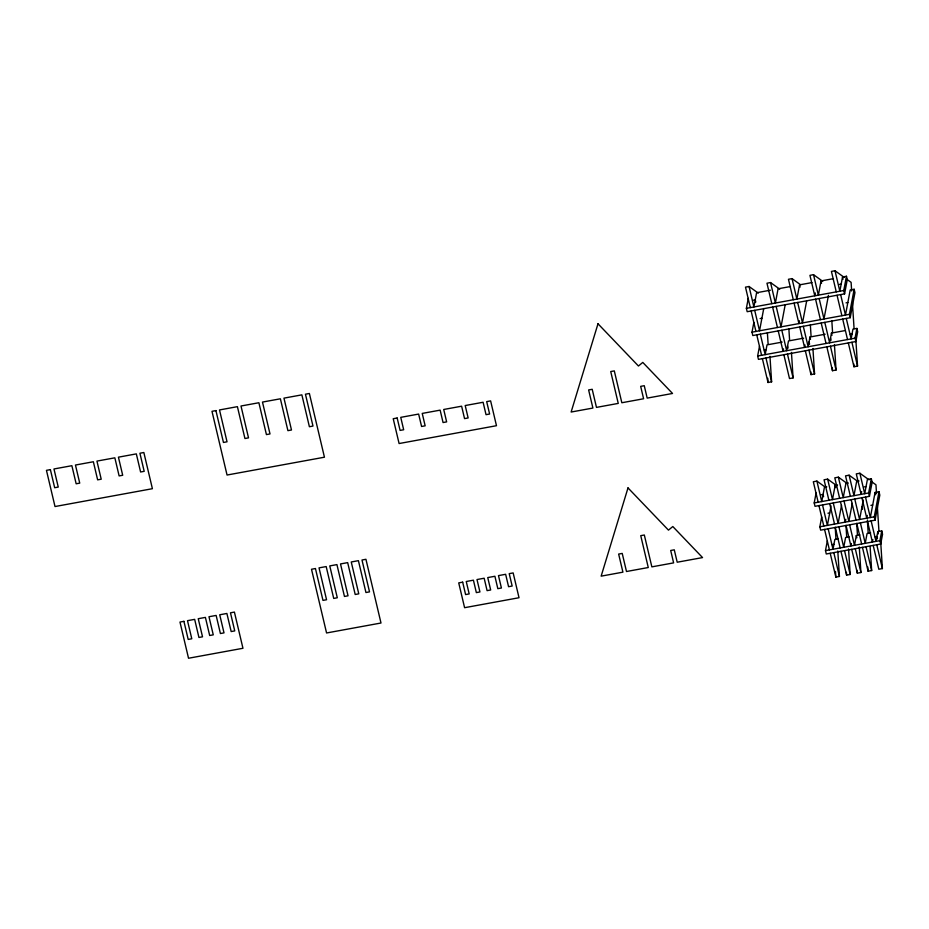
<?xml version="1.0" encoding="UTF-8"?>
<svg xmlns="http://www.w3.org/2000/svg" width="929" height="929" viewBox="0 0 929 929"><rect width="100%" height="100%" fill="white"/><g stroke="black" fill="none" stroke-linecap="round" stroke-linejoin="round"><path stroke-width="1.39" d="M836.263 291.88L831.42 271.407L835.008 270.757L839.839 291.218L842.533 276.993L846.47 276.273L847.271 279.641L844.577 293.866L747.183 311.703L746.382 308.335L748.263 298.372M840.64 294.586L845.471 315.059L850.209 289.999L854.146 289.279L854.947 292.647L850.209 317.706L752.815 335.543L752.014 332.176L753.86 322.433M763.743 308.521L759.539 330.794L754.696 310.321M846.273 318.426L851.115 338.899L852.95 329.145L856.898 328.413L857.688 331.781L855.841 341.547L758.447 359.372L757.646 356.004L759.492 346.25M785.226 304.584L781.022 326.857L776.179 306.396M783.53 348.921L783.077 351.359L778.235 330.887M811.958 282.59L799.567 284.855L796.873 299.092L792.031 278.619L788.454 279.281L793.296 299.742M799.451 320.795L798.928 323.582L794.086 303.109M806.72 300.648L802.505 322.932L797.663 302.459M805.025 344.984L804.56 347.423L799.718 326.95M815.314 292.972L814.779 295.817L809.937 275.344L813.514 274.682L822.722 281.313M825.138 334.231L809.983 337.006L808.137 346.761L803.306 326.3M833.441 278.654L821.05 280.918L818.356 295.155L813.514 274.682M828.459 295.329L823.988 318.995L819.157 298.523M845.239 330.55L831.467 333.07L829.62 342.836L824.789 322.363M844.577 293.866L843.776 290.498L846.47 276.273M850.209 317.706L849.42 314.339L854.146 289.279M861.659 491.511L861.125 494.356L856.283 473.883L859.871 473.233L864.702 493.705L867.396 479.469L871.332 478.749L872.134 482.116L869.439 496.341L815.012 506.317L814.21 502.949L816.092 492.985M855.841 341.547L855.052 338.179L856.898 328.413M865.503 497.073L870.334 517.534L875.072 492.475L879.008 491.755L879.809 495.122L875.072 520.182L820.644 530.145L819.842 526.778L821.689 517.035M831.049 505.91L827.367 525.408L822.525 504.935M837.552 484.926L835.171 485.368L832.477 499.605L827.634 479.132L824.058 479.782L828.9 500.255M871.135 520.902L875.977 541.375L877.812 531.62L881.749 530.9L882.55 534.268L880.704 544.022L826.276 553.986L825.486 550.618L827.321 540.864M841.535 505.341L838.109 523.433L833.267 502.972M845.796 519.346L845.274 522.133L840.431 501.66M852.276 503.379L848.851 521.471L844.02 500.998M851.37 543.523L850.906 545.962L846.064 525.489M859.906 534.895L856.329 535.557L854.483 545.311L849.652 524.839M863.273 500.011L859.592 519.508L854.761 499.036M869.439 496.341L868.638 492.974L871.332 478.749M867.28 515.409L866.757 518.196L861.915 497.723M875.072 520.182L874.282 516.814L879.008 491.755M872.854 539.586L872.389 542.025L867.558 521.564M880.704 544.022L879.914 540.655L881.749 530.9M758.261 293.111L749.064 286.492L745.488 287.142L750.318 307.615M779.745 289.174L770.547 282.555L766.971 283.206L771.802 303.678M770.362 290.208L756.589 292.728L753.907 306.965L749.064 286.492M790.474 286.527L778.072 288.791L775.39 303.028L770.547 282.555M753.454 300.172L755.242 299.846L755.776 302.088M839.398 284.437L841.186 284.111M746.382 308.335L843.776 290.498M760.108 318.589L761.908 318.264M846.052 302.854L847.84 302.529M752.014 332.176L849.42 314.339M782.16 342.104L767.017 344.88L765.171 354.634L760.328 334.161M803.643 338.168L788.5 340.943L786.654 350.697L781.812 330.225M764.3 350.082L766.088 349.757M850.244 334.347L852.032 334.022M757.646 356.004L855.052 338.179M762.384 358.652L768.016 382.493L771.604 381.831L769.967 356.364M791.45 352.428L793.087 377.906L789.499 378.556L783.867 354.715M805.35 350.79L810.994 374.619L814.57 373.969L812.933 348.503M826.845 346.854L832.477 370.694L836.054 370.032L834.428 344.566M848.328 342.917L853.96 366.758L857.537 366.096L855.818 339.213M824.952 486.901L816.893 481.094L813.316 481.756L818.159 502.229M847.585 483.788L838.376 477.169L834.799 477.82L839.642 498.292M858.326 481.826L849.118 475.195L845.541 475.857L850.383 496.318M826.81 486.901L824.418 487.33L821.735 501.567L816.893 481.094M848.293 482.964L845.913 483.405L843.218 497.63L838.376 477.169M859.035 481.001L856.654 481.431L853.96 495.668L849.118 475.195M821.282 494.785L823.082 494.449L823.605 496.701M864.26 486.912L866.049 486.587M814.21 502.949L868.638 492.974M827.948 513.203L829.736 512.878M870.914 505.341L872.703 505.004M819.842 526.778L874.282 516.814M838.422 538.832L834.846 539.482L832.999 549.236L828.169 528.775M849.164 536.857L845.587 537.519L843.741 547.274L838.91 526.801M870.659 532.932L867.071 533.583L865.224 543.337L860.393 522.876M832.129 544.696L833.928 544.359M875.106 536.823L876.895 536.497L877.429 538.739M825.486 550.618L879.914 540.655M830.212 553.266L835.856 577.106L839.433 576.444L837.795 550.978M840.954 551.292L846.598 575.132L850.174 574.482L848.549 549.004M851.707 549.329L857.339 573.17L860.916 572.508L859.29 547.042M862.449 547.367L868.081 571.196L871.657 570.545L870.113 546.484M880.68 541.688L882.399 568.583L878.822 569.233L873.19 545.393M835.008 270.757L844.206 277.376M846.505 279.037L851.103 282.346L851.661 291.009M792.031 278.619L800.09 284.413M859.871 473.233L869.068 479.852M871.367 481.512L875.966 484.822L876.523 493.485M827.634 479.132L836.843 485.751M842.533 276.993L843.067 279.234M851.905 342.267L857.537 366.096M837.052 295.248L841.895 315.721M842.696 319.077L847.527 339.549M875.072 492.475L875.606 494.727M821.05 280.918L821.573 283.171M831.467 333.07L832.001 335.323M877.812 531.62L878.346 533.861M830.549 337.947L831.072 340.2M830.421 346.192L836.054 370.032M876.767 544.742L882.399 568.583M815.569 299.184L820.412 319.646M821.201 323.013L826.044 343.486M861.961 506.979L862.495 509.22M866.025 546.705L871.657 570.545M851.173 499.686L856.015 520.159M856.805 523.526L861.647 543.999M799.567 284.855L800.09 287.107M809.983 337.006L810.518 339.248M856.329 535.557L856.863 537.798M809.066 341.884L809.589 344.136M808.938 350.128L814.57 373.969M855.284 548.679L860.916 572.508M835.171 485.368L835.694 487.609M844.542 550.642L850.174 574.482M829.69 503.623L834.532 524.095M835.322 527.463L840.164 547.936M787.571 345.82L788.106 348.061M787.455 354.065L793.087 377.906M833.801 552.604L839.433 576.444M772.603 307.046L777.445 327.519M818.948 505.597L823.791 526.058M824.58 529.425L829.423 549.898M765.96 358.002L771.604 381.831M751.12 310.983L755.951 331.456M756.752 334.823L761.594 355.284M877.348 506.479L878.927 531.016M867.349 519.985L868.185 532.979M852.404 302.552L854.065 328.529M867.802 566.957L868.081 571.196M853.774 363.924L853.96 366.758M856.701 523.399L857.444 534.941M857.153 570.336L857.339 573.17M845.959 525.361L846.702 536.916M831.838 320.923L832.581 332.466M846.412 572.299L846.598 575.132M832.291 367.861L832.477 370.694M835.217 527.335L835.949 538.878M835.485 571.44L835.856 577.106M810.355 324.86L811.087 336.403M810.808 371.797L810.994 374.619M788.872 328.785L789.604 340.339M767.389 332.721L768.12 344.264M767.749 378.242L768.016 382.493M597.997 323.78L571.126 412.035L592.899 408.052L588.626 389.948L592.203 389.297L596.476 407.39L618.249 403.407L610.725 371.542L614.301 370.892L621.838 402.745L643.6 398.762L640.673 386.359L644.25 385.698L647.188 398.111L672.538 393.466L642.787 362.415L638.455 366.014L597.997 323.78M628.004 487.899L601.144 576.154L622.918 572.159L618.644 554.067L622.221 553.417L626.494 571.509L648.268 567.526L640.743 535.661L644.32 535.011L651.856 566.864L673.618 562.881L670.692 550.479L674.268 549.817L677.206 562.219L702.556 557.586L672.805 526.534L668.474 530.134L628.004 487.899M215.923 410.595L211.986 411.315L227.048 475.033L324.442 457.207L309.38 393.478L305.444 394.21L312.98 426.063L309.392 426.725L301.867 394.86L283.96 398.135L291.485 429.999L287.909 430.65L280.384 398.796L262.477 402.071L270.002 433.936L266.426 434.586L258.889 402.733L240.994 406.008L248.519 437.861L244.942 438.523L237.406 406.658L219.499 409.944L227.036 441.798L223.459 442.459L215.923 410.595M50.387 469.621L46.45 470.341L55.008 506.537L152.402 488.7L143.844 452.516L139.907 453.236L144.192 471.328L140.604 471.99L136.331 453.886L118.424 457.173L122.698 475.265L119.121 475.915L114.848 457.823L96.941 461.098L101.215 479.201L97.638 479.852L93.364 461.759L75.458 465.034L79.731 483.126L76.155 483.788L71.87 465.696L53.975 468.971L58.248 487.063L54.672 487.725L50.387 469.621M397.159 418.004L393.222 418.724L399.087 443.539L496.481 425.703L490.617 400.887L486.68 401.618L489.618 414.02L486.03 414.671L483.103 402.269L465.197 405.543L468.135 417.957L464.546 418.607L461.62 406.205L443.714 409.48L446.64 421.882L443.063 422.544L440.137 410.142L422.231 413.417L425.157 425.819L421.58 426.481L418.642 414.067L400.747 417.353L403.674 429.755L400.097 430.406L397.159 418.004M315.442 568.536L311.505 569.256L326.567 632.974L380.995 623.011L365.933 559.293L361.996 560.013L369.521 591.866L365.945 592.528L358.408 560.663L351.255 561.975L358.78 593.84L355.203 594.49L347.667 562.626L340.513 563.938L348.038 595.803L344.462 596.453L336.925 564.6L329.772 565.912L337.297 597.765L333.72 598.427L326.184 566.562L319.03 567.874L326.555 599.739L322.978 600.389L315.442 568.536M183.919 621.338L179.982 622.058L188.529 658.243L242.957 648.279L234.41 612.083L230.473 612.815L234.747 630.907L231.17 631.557L226.885 613.465L219.732 614.777L224.005 632.87L220.417 633.532L216.143 615.428L208.979 616.74L213.264 634.844L209.675 635.494L205.402 617.402L198.237 618.714L202.522 636.806L198.934 637.468L194.66 619.364L187.495 620.677L191.78 638.769L188.192 639.431L183.919 621.338M462.677 582.169L458.729 582.889L464.593 607.694L519.021 597.73L513.156 572.926L509.22 573.646L512.158 586.048L508.569 586.698L505.643 574.296L498.478 575.608L501.416 588.011L497.828 588.672L494.902 576.27L487.737 577.583L490.675 589.985L487.086 590.635L484.16 578.233L476.995 579.545L479.933 591.947L476.345 592.609L473.418 580.195L466.253 581.508L469.18 593.921L465.603 594.572L462.677 582.169"/></g></svg>
